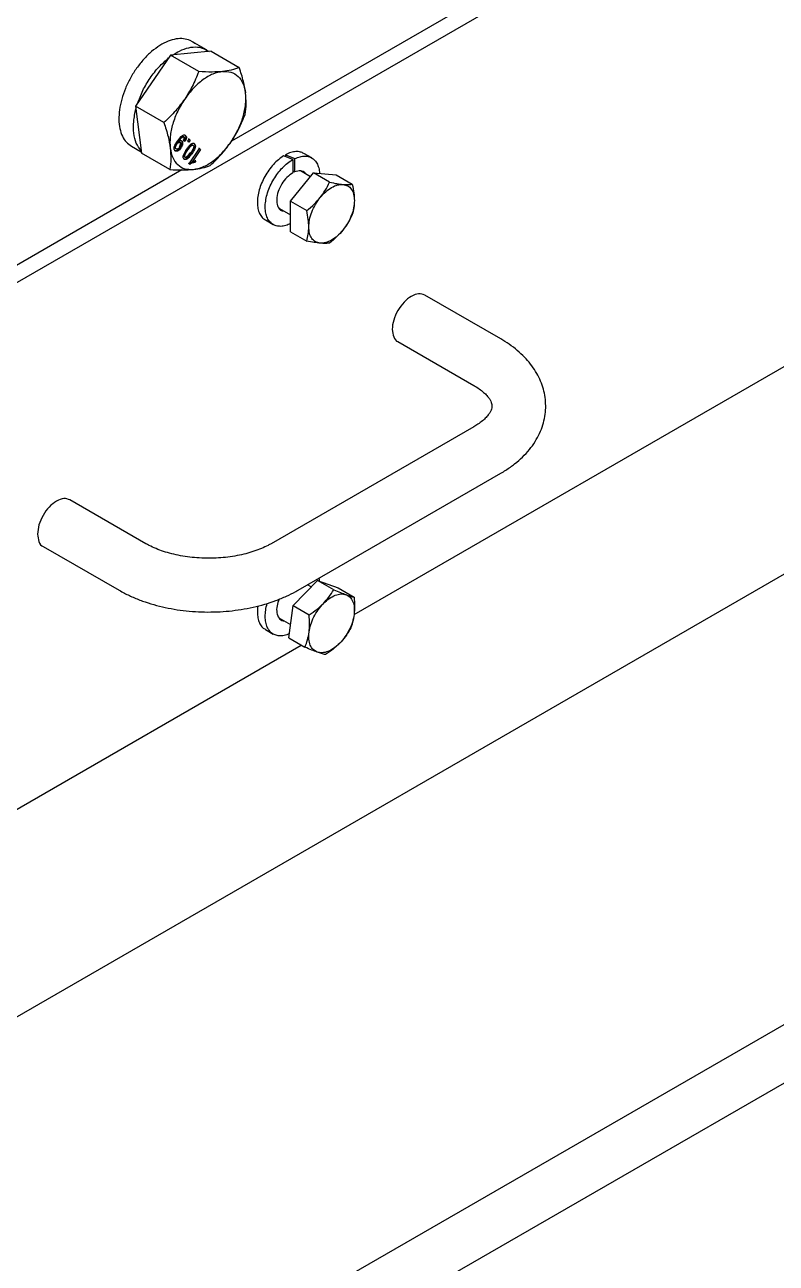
# Model space of a CAD drawing. Header units: millimetres. Extents: x 861 to 27901, y 673 to 17923.
# Drawn here: x 24199.5 to 24365.8, y 6412.9 to 6686.9 of the extents above; entities that cross this region are included whole.
import ezdxf

# ---------------------------------------------------------------- set-up
doc = ezdxf.new("R2010")
doc.units = ezdxf.units.MM
doc.header["$LTSCALE"] = 33.3

msp = doc.modelspace()

# ---------------------------------------------------------------- linework, layer by layer
at = {"color": 7, "linetype": 'Continuous', "lineweight": 25}
for p, q in [((24638.24, 6884.14), (24128.5, 6589.87)), ((24741.95, 6781.51), (24110.69, 6417.09)), ((24884.36, 6751.09), (24042.28, 6264.97)), ((24828.29, 6731.67), (24098.35, 6310.28)), ((24329.6, 6709.85), (24245.24, 6661.15)), ((24239.76, 6681.38), (24236.13, 6683.45)), ((24236.71, 6683.14), (24237.26, 6682.81)), ((24231.75, 6680.18), (24224.06, 6668.9)), ((24240.73, 6681.09), (24231.75, 6680.18)), ((24238.01, 6676.57), (24231.75, 6680.18)), ((24239.76, 6681.38), (24239.53, 6680.97)), ((24239.74, 6681.34), (24240.3, 6681.01)), ((24240.73, 6681.09), (24246.98, 6677.48)), ((24230.31, 6665.29), (24224.06, 6668.9)), ((24224.06, 6668.9), (24225.34, 6658.53)), ((24223.12, 6660.07), (24225.3, 6658.81)), ((24233.01, 6660.58), (24233.15, 6660.5)), ((24233.51, 6661.32), (24233.45, 6661.23)), ((24233.45, 6661.23), (24233.57, 6661.3)), ((24233.59, 6661.15), (24233.45, 6661.23)), ((24233.65, 6661.24), (24233.51, 6661.32)), ((24233.65, 6661.24), (24233.59, 6661.15)), ((24233.77, 6660.97), (24233.63, 6661.06)), ((24233.71, 6659.99), (24233.85, 6659.91)), ((24233.96, 6660.9), (24233.82, 6660.98)), ((24234.29, 6661.22), (24234.15, 6661.3)), ((24234.69, 6662.12), (24234.55, 6662.2)), ((24234.75, 6661.29), (24234.61, 6661.37)), ((24234.83, 6662.05), (24234.69, 6662.13)), ((24235, 6661.12), (24234.75, 6661.29)), ((24235, 6661.12), (24234.86, 6661.2)), ((24235.1, 6662.43), (24234.96, 6662.51)), ((24235.49, 6661.26), (24235.63, 6661.18)), ((24235.63, 6661.18), (24235.92, 6661.61)), ((24235.85, 6660.97), (24235.63, 6661.18)), ((24235.85, 6660.97), (24235.71, 6661.05)), ((24235.92, 6661.61), (24235.78, 6661.69)), ((24236.15, 6661.4), (24235.85, 6660.97)), ((24235.9, 6661.58), (24236.01, 6661.48)), ((24235.92, 6661.61), (24236.15, 6661.4)), ((24236.15, 6661.4), (24236.01, 6661.48)), ((24236.67, 6660.28), (24236.53, 6660.36)), ((24236.67, 6660.3), (24236.81, 6660.22)), ((24236.94, 6660.69), (24237.08, 6660.61)), ((24237.25, 6659.92), (24237.11, 6660.01)), ((24231.59, 6654.91), (24225.34, 6658.53)), ((24232.76, 6659.07), (24232.62, 6659.15)), ((24232.85, 6659.57), (24232.99, 6659.49)), ((24233.19, 6659.41), (24233.19, 6659.41)), ((24234.06, 6659.68), (24233.92, 6659.76)), ((24234.76, 6657.22), (24234.62, 6657.3)), ((24234.83, 6657.19), (24234.95, 6657.12)), ((24234.89, 6657.69), (24235.03, 6657.6)), ((24235.42, 6657.62), (24235.28, 6657.7)), ((24235.89, 6656.18), (24238.17, 6659.53)), ((24236.12, 6658.68), (24236.26, 6658.6)), ((24236.48, 6658.4), (24236.34, 6658.48)), ((24238.4, 6659.32), (24236.62, 6656.71)), ((24238.17, 6659.53), (24238.03, 6659.61)), ((24238.15, 6659.5), (24238.26, 6659.4)), ((24238.17, 6659.53), (24238.4, 6659.32)), ((24238.4, 6659.32), (24238.26, 6659.4)), ((24258.83, 6657.11), (24256.79, 6657.93)), ((24257.24, 6658.19), (24257.24, 6657.75)), ((24257.24, 6658.19), (24259.28, 6657.34)), ((24259.28, 6654.4), (24259.28, 6657.34)), ((24263, 6657.48), (24261.26, 6658.48)), ((24234.29, 6654.83), (24141.52, 6601.28)), ((24235.89, 6656.18), (24235.75, 6656.26)), ((24236.04, 6656.05), (24235.89, 6656.18)), ((24236.62, 6656.71), (24236.48, 6656.79)), ((24236.62, 6656.71), (24237.36, 6656.83)), ((24237.14, 6656.8), (24236.95, 6656.52)), ((24237.09, 6656.44), (24236.95, 6656.52)), ((24237.36, 6656.83), (24237.09, 6656.44)), ((24237.36, 6656.83), (24237.22, 6656.91)), ((24258.82, 6654.59), (24259.28, 6654.4)), ((24258.83, 6657.11), (24258.83, 6654.19)), ((24262.71, 6653.31), (24260.49, 6654.59)), ((24258.34, 6647.88), (24263.39, 6654.15)), ((24266.95, 6652.1), (24263.39, 6654.15)), ((24263.39, 6654.15), (24268.43, 6653.7)), ((24268.43, 6653.7), (24271.99, 6651.65)), ((24255.88, 6646.27), (24258.34, 6644.85)), ((24258.34, 6647.88), (24261.9, 6645.82)), ((24258.34, 6641.15), (24258.34, 6647.88)), ((24252.75, 6643.74), (24254.49, 6642.74)), ((24258.34, 6641.15), (24261.9, 6639.09)), ((24304.83, 6617.41), (24288.01, 6627.12)), ((24272.38, 6556.4), (24384.04, 6620.86)), ((24282.06, 6616.82), (24298.88, 6607.11)), ((24298.88, 6598), (24254.03, 6572.1)), ((24259.98, 6561.8), (24304.83, 6587.7)), ((24226.34, 6572.1), (24209.52, 6581.81)), ((24203.58, 6571.51), (24220.39, 6561.8)), ((24258.87, 6558.43), (24264.31, 6563.97)), ((24262.92, 6562.55), (24262.1, 6563.03)), ((24267.87, 6561.91), (24264.31, 6563.97)), ((24264.31, 6563.97), (24268.83, 6562.33)), ((24268.83, 6562.33), (24272.39, 6560.27)), ((24257.94, 6551.25), (24258.87, 6558.43)), ((24258.87, 6558.43), (24262.43, 6556.37)), ((24252.75, 6553.1), (24254.49, 6552.1)), ((24255.74, 6555.71), (24258.32, 6554.22)), ((24257.94, 6551.25), (24261.51, 6549.19)), ((24149.04, 6485.2), (24260.7, 6549.66))]:
    msp.add_line(p, q, dxfattribs=at)
for points, knots in [([(24236.13, 6683.45), (24235.66, 6683.62), (24234.7, 6683.95), (24233.02, 6683.87), (24231.24, 6683.37), (24229.4, 6682.41), (24227.57, 6681.06), (24225.83, 6679.36), (24224.24, 6677.37), (24222.86, 6675.17), (24221.74, 6672.83), (24220.92, 6670.45), (24220.43, 6668.12), (24220.29, 6665.92), (24220.51, 6663.93), (24221.08, 6662.24), (24221.94, 6660.9), (24222.74, 6660.35), (24223.13, 6660.08)], [0, 0, 0, 0, 0.062742, 0.125483, 0.188225, 0.250967, 0.313709, 0.37645, 0.439192, 0.501934, 0.564676, 0.627417, 0.690159, 0.752901, 0.815642, 0.878384, 0.941126, 1, 1, 1, 1]), ([(24238.01, 6676.57), (24237.56, 6675.46), (24236.72, 6673.36), (24235.49, 6671.41), (24234.91, 6670.5)], [0, 0, 0, 0, 0.532771, 1, 1, 1, 1]), ([(24243.25, 6676.59), (24242.5, 6676.54), (24240.91, 6676.43), (24239.02, 6676.52), (24238.01, 6676.57)], [0, 0, 0, 0, 0.467229, 1, 1, 1, 1]), ([(24246.98, 6677.48), (24246.42, 6677.27), (24245.37, 6676.88), (24243.92, 6676.68), (24243.25, 6676.59)], [0, 0, 0, 0, 0.532771, 1, 1, 1, 1]), ([(24248.38, 6671.86), (24248.24, 6672.7), (24247.95, 6674.5), (24247.32, 6676.44), (24246.98, 6677.48)], [0, 0, 0, 0, 0.467229, 1, 1, 1, 1]), ([(24248.27, 6667.1), (24248.38, 6667.88), (24248.59, 6669.34), (24248.44, 6671.06), (24248.38, 6671.86)], [0, 0, 0, 0, 0.532771, 1, 1, 1, 1]), ([(24234.91, 6670.5), (24234.27, 6669.62), (24232.89, 6667.75), (24231.21, 6666.15), (24230.31, 6665.29)], [0, 0, 0, 0, 0.467229, 1, 1, 1, 1]), ([(24245.17, 6661.03), (24245.75, 6661.94), (24246.98, 6663.89), (24247.82, 6665.99), (24248.27, 6667.1)], [0, 0, 0, 0, 0.467229, 1, 1, 1, 1]), ([(24230.31, 6665.29), (24230.65, 6664.25), (24231.28, 6662.31), (24231.57, 6660.51), (24231.7, 6659.67)], [0, 0, 0, 0, 0.532771, 1, 1, 1, 1]), ([(24232.76, 6659.07), (24232.72, 6659.12), (24232.63, 6659.22), (24232.57, 6659.46), (24232.57, 6659.74), (24232.66, 6660.14), (24232.9, 6660.66), (24233.15, 6661.03), (24233.27, 6661.22)], [0, 0, 0, 0, 0.1250636, 0.2500896, 0.37511, 0.5001694, 0.749441, 1, 1, 1, 1]), ([(24232.85, 6659.57), (24232.81, 6659.62), (24232.75, 6659.7), (24232.73, 6659.87), (24232.75, 6660.01), (24232.78, 6660.16), (24232.86, 6660.35), (24232.95, 6660.49), (24233.01, 6660.58)], [0, 0, 0, 0, 0.249017, 0.371845, 0.499365, 0.623226, 0.749892, 1, 1, 1, 1]), ([(24232.99, 6659.49), (24232.95, 6659.54), (24232.89, 6659.62), (24232.87, 6659.79), (24232.89, 6659.93), (24232.93, 6660.07), (24233, 6660.27), (24233.09, 6660.41), (24233.15, 6660.5)], [0, 0, 0, 0, 0.2490169, 0.3721384, 0.4993655, 0.6235619, 0.7498927, 1, 1, 1, 1]), ([(24233.01, 6660.58), (24233.07, 6660.67), (24233.17, 6660.8), (24233.32, 6660.93), (24233.44, 6661.01), (24233.55, 6661.05), (24233.69, 6661.06), (24233.77, 6661.01), (24233.82, 6660.98)], [0, 0, 0, 0, 0.249977, 0.377915, 0.500342, 0.627106, 0.750811, 1, 1, 1, 1]), ([(24233.15, 6660.5), (24233.21, 6660.59), (24233.31, 6660.72), (24233.46, 6660.85), (24233.58, 6660.93), (24233.69, 6660.97), (24233.83, 6660.98), (24233.91, 6660.93), (24233.96, 6660.9)], [0, 0, 0, 0, 0.249976, 0.378222, 0.500342, 0.627452, 0.750811, 1, 1, 1, 1]), ([(24233.27, 6661.22), (24233.41, 6661.41), (24233.69, 6661.81), (24234.1, 6662.25), (24234.44, 6662.48), (24234.7, 6662.57), (24234.93, 6662.56), (24235.05, 6662.47), (24235.1, 6662.43)], [0, 0, 0, 0, 0.250485, 0.500119, 0.627899, 0.750092, 0.874994, 1, 1, 1, 1]), ([(24234.69, 6662.13), (24234.65, 6662.16), (24234.58, 6662.21), (24234.43, 6662.21), (24234.26, 6662.15), (24233.93, 6661.87), (24233.7, 6661.56), (24233.51, 6661.32)], [0, 0, 0, 0, 0.125207, 0.25031, 0.375339, 0.50062, 1, 1, 1, 1]), ([(24233.59, 6661.15), (24233.66, 6661.19), (24233.79, 6661.28), (24233.98, 6661.32), (24234.16, 6661.31), (24234.25, 6661.25), (24234.29, 6661.22)], [0, 0, 0, 0, 0.248943, 0.49945, 0.750285, 1, 1, 1, 1]), ([(24234.83, 6662.05), (24234.79, 6662.08), (24234.72, 6662.13), (24234.57, 6662.13), (24234.4, 6662.06), (24234.07, 6661.79), (24233.84, 6661.48), (24233.65, 6661.24)], [0, 0, 0, 0, 0.125207, 0.25031, 0.375339, 0.50062, 1, 1, 1, 1]), ([(24233.82, 6660.98), (24233.86, 6660.93), (24233.93, 6660.85), (24233.95, 6660.7), (24233.95, 6660.56), (24233.92, 6660.42), (24233.85, 6660.22), (24233.77, 6660.08), (24233.71, 6659.99)], [0, 0, 0, 0, 0.24952, 0.373528, 0.499888, 0.62379, 0.750316, 1, 1, 1, 1]), ([(24233.96, 6660.9), (24234, 6660.85), (24234.07, 6660.77), (24234.09, 6660.62), (24234.09, 6660.48), (24234.06, 6660.34), (24233.99, 6660.14), (24233.91, 6660), (24233.85, 6659.91)], [0, 0, 0, 0, 0.249521, 0.373851, 0.499889, 0.624096, 0.750315, 1, 1, 1, 1]), ([(24234.15, 6661.3), (24234.17, 6661.28), (24234.2, 6661.25), (24234.26, 6661.16), (24234.31, 6661.03), (24234.32, 6660.84), (24234.3, 6660.63), (24234.25, 6660.41), (24234.14, 6660.11), (24234.01, 6659.9), (24233.92, 6659.76)], [0, 0, 0, 0, 0.062611, 0.125226, 0.250194, 0.373586, 0.500286, 0.62458, 0.750412, 1, 1, 1, 1]), ([(24234.29, 6661.22), (24234.33, 6661.18), (24234.39, 6661.11), (24234.45, 6660.95), (24234.46, 6660.76), (24234.44, 6660.55), (24234.39, 6660.33), (24234.28, 6660.03), (24234.15, 6659.82), (24234.06, 6659.68)], [0, 0, 0, 0, 0.125074, 0.250064, 0.373261, 0.500199, 0.624296, 0.750369, 1, 1, 1, 1]), ([(24234.61, 6661.37), (24234.65, 6661.45), (24234.73, 6661.59), (24234.78, 6661.79), (24234.79, 6661.92), (24234.77, 6662.04), (24234.72, 6662.1), (24234.69, 6662.13)], [0, 0, 0, 0, 0.277074, 0.499914, 0.624834, 0.750381, 1, 1, 1, 1]), ([(24234.75, 6661.29), (24234.79, 6661.37), (24234.87, 6661.51), (24234.92, 6661.7), (24234.93, 6661.84), (24234.91, 6661.93), (24234.88, 6662), (24234.85, 6662.04), (24234.83, 6662.05)], [0, 0, 0, 0, 0.276477, 0.499318, 0.623718, 0.749496, 0.874756, 1, 1, 1, 1]), ([(24234.96, 6662.51), (24235.02, 6662.44), (24235.1, 6662.35), (24235.15, 6662.14), (24235.15, 6661.91), (24235.07, 6661.58), (24234.93, 6661.33), (24234.86, 6661.2)], [0, 0, 0, 0, 0.249859, 0.375956, 0.500482, 0.749847, 1, 1, 1, 1]), ([(24235.1, 6662.43), (24235.16, 6662.36), (24235.24, 6662.26), (24235.29, 6662.06), (24235.29, 6661.83), (24235.21, 6661.5), (24235.07, 6661.25), (24235, 6661.12)], [0, 0, 0, 0, 0.249859, 0.375718, 0.500481, 0.749846, 1, 1, 1, 1]), ([(24235.36, 6659.44), (24235.49, 6659.62), (24235.75, 6660), (24236.13, 6660.41), (24236.45, 6660.65), (24236.7, 6660.75), (24236.92, 6660.73), (24237.02, 6660.65), (24237.08, 6660.61)], [0, 0, 0, 0, 0.250476, 0.500347, 0.625768, 0.750176, 0.87497, 1, 1, 1, 1]), ([(24235.44, 6659.31), (24235.63, 6659.58), (24235.87, 6659.92), (24236.2, 6660.25), (24236.38, 6660.34), (24236.55, 6660.38), (24236.63, 6660.33), (24236.67, 6660.3)], [0, 0, 0, 0, 0.50041, 0.625613, 0.75058, 0.875344, 1, 1, 1, 1]), ([(24235.58, 6659.23), (24235.77, 6659.5), (24236.01, 6659.84), (24236.34, 6660.16), (24236.52, 6660.26), (24236.69, 6660.3), (24236.77, 6660.25), (24236.81, 6660.22)], [0, 0, 0, 0, 0.50041, 0.625613, 0.75058, 0.875344, 1, 1, 1, 1]), ([(24236.81, 6660.22), (24236.84, 6660.18), (24236.91, 6660.1), (24236.91, 6659.9), (24236.87, 6659.68), (24236.67, 6659.22), (24236.44, 6658.88), (24236.26, 6658.6)], [0, 0, 0, 0, 0.124696, 0.249462, 0.374432, 0.499637, 1, 1, 1, 1]), ([(24237.11, 6660.01), (24237.07, 6659.87), (24237, 6659.61), (24236.74, 6659.08), (24236.5, 6658.72), (24236.34, 6658.48)], [0, 0, 0, 0, 0.249754, 0.499871, 1, 1, 1, 1]), ([(24236.94, 6660.69), (24237, 6660.61), (24237.1, 6660.49), (24237.13, 6660.23), (24237.12, 6660.08), (24237.11, 6660.01)], [0, 0, 0, 0, 0.499036, 0.74951, 1, 1, 1, 1]), ([(24237.08, 6660.61), (24237.14, 6660.53), (24237.24, 6660.41), (24237.27, 6660.18), (24237.27, 6660.04), (24237.25, 6659.96), (24237.25, 6659.92)], [0, 0, 0, 0, 0.4987953, 0.7491483, 0.8745764, 1, 1, 1, 1]), ([(24240.57, 6655.82), (24241.47, 6656.68), (24243.15, 6658.29), (24244.53, 6660.16), (24245.17, 6661.03)], [0, 0, 0, 0, 0.532771, 1, 1, 1, 1]), ([(24231.7, 6659.67), (24231.77, 6658.87), (24231.92, 6657.15), (24231.71, 6655.69), (24231.59, 6654.91)], [0, 0, 0, 0, 0.467229, 1, 1, 1, 1]), ([(24234.06, 6659.68), (24233.96, 6659.54), (24233.8, 6659.34), (24233.56, 6659.13), (24233.38, 6659.02), (24233.2, 6658.96), (24232.97, 6658.93), (24232.85, 6659.01), (24232.76, 6659.07)], [0, 0, 0, 0, 0.249869, 0.376454, 0.500348, 0.627239, 0.750824, 1, 1, 1, 1]), ([(24233.92, 6659.76), (24233.82, 6659.63), (24233.66, 6659.42), (24233.42, 6659.22), (24233.24, 6659.1), (24233.06, 6659.03), (24232.95, 6659.03), (24232.89, 6659.03)], [0, 0, 0, 0, 0.3327927, 0.5016541, 0.6663981, 0.8356942, 1, 1, 1, 1]), ([(24233.85, 6659.91), (24233.78, 6659.82), (24233.65, 6659.64), (24233.44, 6659.49), (24233.28, 6659.42), (24233.13, 6659.4), (24233.05, 6659.45), (24232.99, 6659.49)], [0, 0, 0, 0, 0.2502504, 0.4998418, 0.6295763, 0.7506654, 1, 1, 1, 1]), ([(24234.76, 6657.22), (24234.72, 6657.27), (24234.63, 6657.38), (24234.57, 6657.62), (24234.59, 6657.92), (24234.79, 6658.55), (24235.11, 6659.04), (24235.36, 6659.44)], [0, 0, 0, 0, 0.125373, 0.250644, 0.375698, 0.501113, 1, 1, 1, 1]), ([(24236.48, 6658.4), (24236.35, 6658.21), (24236.09, 6657.84), (24235.71, 6657.42), (24235.38, 6657.18), (24235.14, 6657.09), (24234.93, 6657.1), (24234.82, 6657.18), (24234.76, 6657.22)], [0, 0, 0, 0, 0.250482, 0.500346, 0.631705, 0.750221, 0.874987, 1, 1, 1, 1]), ([(24234.89, 6657.69), (24234.86, 6657.72), (24234.8, 6657.8), (24234.79, 6658.01), (24234.83, 6658.23), (24235.02, 6658.69), (24235.26, 6659.03), (24235.44, 6659.31)], [0, 0, 0, 0, 0.124745, 0.249484, 0.374471, 0.499648, 1, 1, 1, 1]), ([(24236.34, 6658.48), (24236.21, 6658.29), (24235.95, 6657.92), (24235.57, 6657.5), (24235.24, 6657.26), (24235.01, 6657.17), (24234.89, 6657.19), (24234.83, 6657.2)], [0, 0, 0, 0, 0.293294, 0.585865, 0.739865, 0.87845, 1, 1, 1, 1]), ([(24234.99, 6657.63), (24234.98, 6657.63), (24234.96, 6657.64), (24234.93, 6657.66), (24234.9, 6657.68), (24234.89, 6657.69)], [0, 0, 0, 0, 0.170351, 0.585162, 1, 1, 1, 1]), ([(24235.03, 6657.6), (24235, 6657.64), (24234.94, 6657.72), (24234.93, 6657.93), (24234.97, 6658.15), (24235.16, 6658.61), (24235.4, 6658.95), (24235.58, 6659.23)], [0, 0, 0, 0, 0.124745, 0.249484, 0.374471, 0.499648, 1, 1, 1, 1]), ([(24235.42, 6657.62), (24235.38, 6657.6), (24235.31, 6657.56), (24235.2, 6657.54), (24235.1, 6657.55), (24235.05, 6657.59), (24235.03, 6657.6)], [0, 0, 0, 0, 0.250158, 0.500156, 0.750032, 1, 1, 1, 1]), ([(24236.12, 6658.68), (24235.99, 6658.5), (24235.8, 6658.23), (24235.51, 6657.89), (24235.36, 6657.76), (24235.28, 6657.7)], [0, 0, 0, 0, 0.5003723, 0.7505151, 1, 1, 1, 1]), ([(24236.26, 6658.6), (24236.13, 6658.42), (24235.94, 6658.15), (24235.65, 6657.81), (24235.5, 6657.68), (24235.42, 6657.62)], [0, 0, 0, 0, 0.500372, 0.750515, 1, 1, 1, 1]), ([(24237.25, 6659.92), (24237.21, 6659.79), (24237.14, 6659.53), (24236.88, 6659), (24236.64, 6658.64), (24236.48, 6658.4)], [0, 0, 0, 0, 0.249754, 0.499871, 1, 1, 1, 1]), ([(24256.79, 6657.93), (24256.4, 6657.67), (24255.63, 6657.13), (24254.52, 6656.04), (24253.5, 6654.79), (24252.61, 6653.39), (24251.89, 6651.9), (24251.36, 6650.39), (24251.04, 6648.9), (24250.95, 6647.49), (24251.08, 6646.22), (24251.44, 6645.14), (24251.99, 6644.28), (24252.5, 6643.92), (24252.75, 6643.74)], [0, 0, 0, 0, 0.0836149, 0.1672298, 0.2508448, 0.3344597, 0.4180746, 0.5016895, 0.5853044, 0.6689193, 0.7525343, 0.8361492, 0.9197641, 1, 1, 1, 1]), ([(24261.25, 6658.46), (24261.01, 6658.59), (24260.49, 6658.85), (24259.51, 6658.92), (24258.4, 6658.73), (24257.62, 6658.37), (24257.24, 6658.19)], [0, 0, 0, 0, 0.220764, 0.48051, 0.740255, 1, 1, 1, 1]), ([(24259.28, 6657.34), (24259.67, 6657.5), (24260.44, 6657.81), (24261.53, 6657.92), (24262.51, 6657.76), (24263.35, 6657.3), (24264.03, 6656.58), (24264.49, 6655.6), (24264.72, 6654.73), (24264.72, 6654.16), (24264.72, 6654.03)], [0, 0, 0, 0, 0.137338, 0.274676, 0.412014, 0.549352, 0.68669, 0.824029, 0.961367, 1, 1, 1, 1]), ([(24231.59, 6654.91), (24232.6, 6654.86), (24234.5, 6654.77), (24236.09, 6654.88), (24236.83, 6654.93)], [0, 0, 0, 0, 0.532771, 1, 1, 1, 1]), ([(24236.95, 6656.52), (24236.78, 6656.5), (24236.45, 6656.48), (24236.08, 6656.24), (24235.9, 6656.13)], [0, 0, 0, 0, 0.500866, 1, 1, 1, 1]), ([(24237.09, 6656.44), (24236.92, 6656.42), (24236.59, 6656.4), (24236.22, 6656.16), (24236.04, 6656.05)], [0, 0, 0, 0, 0.500866, 1, 1, 1, 1]), ([(24236.83, 6654.93), (24237.51, 6655.03), (24238.96, 6655.22), (24240.01, 6655.61), (24240.57, 6655.82)], [0, 0, 0, 0, 0.467229, 1, 1, 1, 1]), ([(24258.34, 6642.95), (24257.98, 6642.79), (24257.24, 6642.45), (24256.16, 6642.29), (24255.15, 6642.4), (24254.28, 6642.8), (24253.58, 6643.48), (24253.06, 6644.4), (24252.76, 6645.54), (24252.69, 6646.85), (24252.84, 6648.28), (24253.22, 6649.78), (24253.8, 6651.29), (24254.57, 6652.76), (24255.49, 6654.13), (24256.54, 6655.34), (24257.67, 6656.38), (24258.45, 6656.87), (24258.83, 6657.11)], [0, 0, 0, 0, 0.057954, 0.120757, 0.18356, 0.246363, 0.309166, 0.371969, 0.434772, 0.497575, 0.560378, 0.623182, 0.685985, 0.748788, 0.811591, 0.874394, 0.937197, 1, 1, 1, 1]), ([(24261.65, 6653.92), (24261.61, 6654), (24261.39, 6654.44), (24260.56, 6654.71), (24259.71, 6654.5), (24259.28, 6654.4)], [0, 0, 0, 0, 0.096571, 0.548286, 1, 1, 1, 1]), ([(24258.83, 6654.19), (24258.39, 6653.88), (24257.49, 6653.28), (24256.32, 6651.74), (24255.51, 6650.01), (24255.17, 6648.28), (24255.36, 6646.84), (24255.95, 6645.88), (24256.6, 6645.75), (24256.88, 6645.69)], [0, 0, 0, 0, 0.148322, 0.296644, 0.444965, 0.593287, 0.741609, 0.889931, 1, 1, 1, 1]), ([(24264.88, 6648.7), (24265.26, 6649.22), (24266.07, 6650.31), (24266.65, 6651.48), (24266.95, 6652.1)], [0, 0, 0, 0, 0.476313, 1, 1, 1, 1]), ([(24266.95, 6652.1), (24267.51, 6651.98), (24268.6, 6651.76), (24269.49, 6651.66), (24269.92, 6651.61)], [0, 0, 0, 0, 0.5236871, 1, 1, 1, 1]), ([(24269.92, 6651.61), (24270.31, 6651.59), (24271.12, 6651.54), (24271.69, 6651.61), (24271.99, 6651.65)], [0, 0, 0, 0, 0.476313, 1, 1, 1, 1]), ([(24271.99, 6651.65), (24272.13, 6650.99), (24272.38, 6649.74), (24272.42, 6648.58), (24272.45, 6648.02)], [0, 0, 0, 0, 0.523687, 1, 1, 1, 1]), ([(24261.9, 6645.82), (24262.47, 6646.28), (24263.55, 6647.17), (24264.45, 6648.2), (24264.88, 6648.7)], [0, 0, 0, 0, 0.523687, 1, 1, 1, 1]), ([(24272.45, 6648.02), (24272.42, 6647.49), (24272.38, 6646.38), (24272.13, 6645.42), (24271.99, 6644.92)], [0, 0, 0, 0, 0.4763129, 1, 1, 1, 1]), ([(24262.35, 6642.2), (24262.33, 6642.75), (24262.29, 6643.92), (24262.04, 6645.17), (24261.9, 6645.82)], [0, 0, 0, 0, 0.476313, 1, 1, 1, 1]), ([(24271.99, 6644.92), (24271.69, 6644.3), (24271.12, 6643.13), (24270.31, 6642.04), (24269.92, 6641.52)], [0, 0, 0, 0, 0.523687, 1, 1, 1, 1]), ([(24261.9, 6639.09), (24262.04, 6639.59), (24262.29, 6640.55), (24262.33, 6641.67), (24262.35, 6642.2)], [0, 0, 0, 0, 0.523687, 1, 1, 1, 1]), ([(24269.92, 6641.52), (24269.49, 6641.03), (24268.6, 6639.99), (24267.51, 6639.1), (24266.95, 6638.64)], [0, 0, 0, 0, 0.476313, 1, 1, 1, 1]), ([(24264.88, 6638.61), (24264.45, 6638.66), (24263.55, 6638.76), (24262.47, 6638.98), (24261.9, 6639.09)], [0, 0, 0, 0, 0.476313, 1, 1, 1, 1]), ([(24266.95, 6638.64), (24266.65, 6638.6), (24266.07, 6638.53), (24265.26, 6638.58), (24264.88, 6638.61)], [0, 0, 0, 0, 0.523687, 1, 1, 1, 1]), ([(24288.01, 6627.12), (24287.58, 6627.27), (24286.71, 6627.57), (24285.03, 6626.95), (24283.39, 6625.63), (24281.99, 6623.73), (24281.05, 6621.58), (24280.71, 6619.47), (24281.08, 6617.83), (24281.61, 6616.91), (24282.06, 6616.82), (24282.06, 6616.82)], [0, 0, 0, 0, 0.124974, 0.249974, 0.374974, 0.499974, 0.624974, 0.749974, 0.874974, 0.999974, 1, 1, 1, 1]), ([(24304.83, 6587.7), (24305.21, 6587.92), (24306.28, 6588.56), (24307.92, 6589.74), (24309.67, 6591.26), (24311.18, 6592.9), (24312.45, 6594.65), (24313.45, 6596.48), (24314.17, 6598.36), (24314.62, 6600.25), (24314.81, 6602.15), (24314.73, 6604.03), (24314.41, 6605.87), (24313.85, 6607.66), (24313.06, 6609.4), (24312.04, 6611.07), (24310.79, 6612.66), (24309.32, 6614.18), (24307.63, 6615.6), (24306.1, 6616.66), (24305.13, 6617.24), (24304.83, 6617.41)], [0, 0, 0, 0, 0.0327206, 0.0930315, 0.1532866, 0.2128515, 0.2712195, 0.3280178, 0.3831334, 0.4367206, 0.4891242, 0.5407914, 0.5921649, 0.6436317, 0.6956721, 0.7487053, 0.8030416, 0.858824, 0.9159844, 0.9742554, 1, 1, 1, 1]), ([(24298.88, 6607.11), (24299.1, 6606.99), (24299.73, 6606.61), (24300.61, 6605.97), (24301.45, 6605.23), (24302.08, 6604.52), (24302.5, 6603.88), (24302.75, 6603.32), (24302.87, 6602.9), (24302.86, 6602.66), (24302.86, 6602.56)], [0, 0, 0, 0, 0.069282, 0.200597, 0.331278, 0.462195, 0.594968, 0.732966, 0.882749, 1, 1, 1, 1]), ([(24302.86, 6602.56), (24302.87, 6602.51), (24302.88, 6602.3), (24302.8, 6601.95), (24302.59, 6601.4), (24302.21, 6600.77), (24301.63, 6600.06), (24300.8, 6599.29), (24299.88, 6598.6), (24299.18, 6598.17), (24298.88, 6598)], [0, 0, 0, 0, 0.059236, 0.225664, 0.367963, 0.499622, 0.639399, 0.773259, 0.905222, 1, 1, 1, 1]), ([(24209.52, 6581.81), (24209.09, 6581.96), (24208.22, 6582.26), (24206.54, 6581.64), (24204.9, 6580.31), (24203.51, 6578.43), (24202.53, 6576.25), (24202.41, 6574.91), (24202.34, 6574.24)], [0, 0, 0, 0, 0.166638, 0.333311, 0.499983, 0.666655, 0.833328, 1, 1, 1, 1]), ([(24202.34, 6574.24), (24202.42, 6573.66), (24202.56, 6572.5), (24203.12, 6571.6), (24203.58, 6571.51), (24203.58, 6571.51)], [0, 0, 0, 0, 0.499949, 0.999898, 1, 1, 1, 1]), ([(24254.03, 6572.1), (24253.8, 6571.98), (24253.14, 6571.61), (24251.89, 6571.03), (24250.25, 6570.41), (24248.45, 6569.87), (24246.52, 6569.44), (24244.49, 6569.12), (24242.4, 6568.93), (24240.26, 6568.86), (24238.13, 6568.92), (24236.02, 6569.11), (24233.98, 6569.42), (24232.03, 6569.85), (24230.21, 6570.38), (24228.54, 6571), (24227.27, 6571.59), (24226.58, 6571.97), (24226.34, 6572.1)], [0, 0, 0, 0, 0.03379, 0.098509, 0.16376, 0.229619, 0.29603, 0.362897, 0.430102, 0.497521, 0.565025, 0.632466, 0.699691, 0.766574, 0.832994, 0.89884, 0.964033, 1, 1, 1, 1]), ([(24264.57, 6564.45), (24264.62, 6564.31), (24264.69, 6564.12), (24264.69, 6563.88), (24264.7, 6563.83)], [0, 0, 0, 0, 0.758087, 1, 1, 1, 1]), ([(24220.39, 6561.8), (24220.78, 6561.59), (24221.87, 6560.98), (24223.79, 6560.09), (24226.17, 6559.18), (24228.67, 6558.43), (24231.25, 6557.83), (24233.9, 6557.38), (24236.6, 6557.1), (24239.32, 6556.97), (24242.05, 6557), (24244.76, 6557.18), (24247.45, 6557.53), (24250.07, 6558.03), (24252.63, 6558.68), (24255.09, 6559.5), (24257.4, 6560.45), (24259, 6561.25), (24259.82, 6561.72), (24259.98, 6561.8)], [0, 0, 0, 0, 0.035047, 0.099083, 0.162991, 0.226749, 0.290303, 0.353661, 0.416865, 0.479976, 0.543061, 0.606191, 0.669421, 0.732828, 0.796487, 0.860466, 0.924812, 0.985803, 1, 1, 1, 1]), ([(24265.6, 6558.88), (24266.02, 6559.34), (24266.9, 6560.3), (24267.54, 6561.36), (24267.87, 6561.91)], [0, 0, 0, 0, 0.476313, 1, 1, 1, 1]), ([(24267.87, 6561.91), (24268.39, 6561.69), (24269.39, 6561.28), (24270.2, 6560.98), (24270.58, 6560.83)], [0, 0, 0, 0, 0.523687, 1, 1, 1, 1]), ([(24258.06, 6552.21), (24257.87, 6552.11), (24257.29, 6551.83), (24256.35, 6551.67), (24255.33, 6551.72), (24254.43, 6552.07), (24253.69, 6552.7), (24253.14, 6553.58), (24252.8, 6554.68), (24252.68, 6555.97), (24252.81, 6557.38), (24252.99, 6558.38), (24253.17, 6558.89), (24253.18, 6558.9)], [0, 0, 0, 0, 0.053052, 0.158114, 0.263177, 0.368239, 0.473301, 0.578364, 0.683426, 0.788489, 0.893551, 0.998613, 1, 1, 1, 1]), ([(24255.78, 6559.81), (24255.61, 6559.33), (24255.22, 6558.26), (24255.22, 6556.74), (24255.71, 6555.58), (24256.34, 6555), (24256.83, 6555.03), (24256.91, 6555.04)], [0, 0, 0, 0, 0.207804, 0.455956, 0.704108, 0.95226, 1, 1, 1, 1]), ([(24262.43, 6556.37), (24263.03, 6556.77), (24264.17, 6557.53), (24265.14, 6558.44), (24265.6, 6558.88)], [0, 0, 0, 0, 0.523687, 1, 1, 1, 1]), ([(24270.58, 6560.83), (24270.93, 6560.71), (24271.65, 6560.46), (24272.14, 6560.34), (24272.39, 6560.27)], [0, 0, 0, 0, 0.476313, 1, 1, 1, 1]), ([(24272.39, 6560.27), (24272.45, 6559.58), (24272.55, 6558.26), (24272.44, 6557.02), (24272.38, 6556.43)], [0, 0, 0, 0, 0.523687, 1, 1, 1, 1]), ([(24251.1, 6558.32), (24251.08, 6558.22), (24250.97, 6557.63), (24250.97, 6556.62), (24251.13, 6555.38), (24251.53, 6554.34), (24252.07, 6553.56), (24252.55, 6553.26), (24252.76, 6553.13)], [0, 0, 0, 0, 0.041455, 0.241971, 0.442488, 0.643005, 0.843521, 1, 1, 1, 1]), ([(24262.42, 6552.52), (24262.47, 6553.11), (24262.58, 6554.35), (24262.48, 6555.68), (24262.43, 6556.37)], [0, 0, 0, 0, 0.4763129, 1, 1, 1, 1]), ([(24272.38, 6556.43), (24272.29, 6555.86), (24272.09, 6554.67), (24271.68, 6553.64), (24271.47, 6553.1)], [0, 0, 0, 0, 0.4763129, 1, 1, 1, 1]), ([(24271.47, 6553.1), (24271.13, 6552.55), (24270.49, 6551.49), (24269.62, 6550.53), (24269.2, 6550.07)], [0, 0, 0, 0, 0.523687, 1, 1, 1, 1]), ([(24261.51, 6549.19), (24261.72, 6549.73), (24262.12, 6550.76), (24262.32, 6551.95), (24262.42, 6552.52)], [0, 0, 0, 0, 0.523687, 1, 1, 1, 1]), ([(24264.22, 6548.12), (24263.83, 6548.26), (24263.02, 6548.56), (24262.03, 6548.98), (24261.51, 6549.19)], [0, 0, 0, 0, 0.476313, 1, 1, 1, 1]), ([(24266.03, 6547.56), (24265.77, 6547.62), (24265.28, 6547.74), (24264.56, 6548), (24264.22, 6548.12)], [0, 0, 0, 0, 0.523687, 1, 1, 1, 1]), ([(24269.2, 6550.07), (24268.74, 6549.63), (24267.77, 6548.72), (24266.63, 6547.96), (24266.03, 6547.56)], [0, 0, 0, 0, 0.476313, 1, 1, 1, 1])]:
    msp.add_open_spline(points, degree=3, knots=knots, dxfattribs=at)
for points in [[(24232.22, 6680.23), (24232.91, 6680.65), (24234.3, 6681.49), (24236.32, 6682.04), (24238.21, 6682.08), (24239.24, 6681.62), (24239.76, 6681.38)], [(24224.46, 6669.49), (24224.83, 6670.47), (24225.56, 6672.41), (24227.21, 6675.18), (24229.15, 6677.68), (24230.62, 6678.96), (24231.35, 6679.59)], [(24243.25, 6676.59), (24242.55, 6676.45), (24241.15, 6676.17), (24238.92, 6674.84), (24236.76, 6672.96), (24235.53, 6671.32), (24234.91, 6670.5)], [(24243.25, 6676.59), (24243.9, 6676.59), (24245.22, 6676.58), (24246.77, 6675.63), (24247.92, 6674.09), (24248.22, 6672.6), (24248.38, 6671.86)], [(24245.17, 6661.03), (24245.72, 6661.91), (24246.81, 6663.68), (24247.89, 6666.56), (24248.5, 6669.38), (24248.42, 6671.03), (24248.38, 6671.86)], [(24225.27, 6659.07), (24224.88, 6659.59), (24224.1, 6660.64), (24223.57, 6662.89), (24223.51, 6665.49), (24223.92, 6667.4), (24224.12, 6668.36)], [(24234.91, 6670.5), (24234.36, 6669.61), (24233.27, 6667.84), (24232.19, 6664.97), (24231.58, 6662.14), (24231.66, 6660.49), (24231.7, 6659.67)], [(24236.83, 6654.93), (24237.53, 6655.07), (24238.93, 6655.36), (24241.16, 6656.69), (24243.32, 6658.56), (24244.55, 6660.21), (24245.17, 6661.03)], [(24231.7, 6659.67), (24231.86, 6658.92), (24232.16, 6657.44), (24233.31, 6655.89), (24234.86, 6654.94), (24236.18, 6654.94), (24236.83, 6654.93)], [(24264.88, 6648.7), (24265.28, 6649.15), (24266.07, 6650.05), (24267.4, 6650.99), (24268.73, 6651.59), (24269.52, 6651.6), (24269.92, 6651.61)], [(24269.92, 6651.61), (24270.29, 6651.53), (24271.02, 6651.38), (24271.81, 6650.6), (24272.35, 6649.49), (24272.41, 6648.51), (24272.45, 6648.02)], [(24262.35, 6642.2), (24262.39, 6642.72), (24262.45, 6643.78), (24262.99, 6645.5), (24263.78, 6647.2), (24264.51, 6648.2), (24264.88, 6648.7)], [(24272.45, 6648.02), (24272.41, 6647.49), (24272.35, 6646.44), (24271.81, 6644.71), (24271.02, 6643.01), (24270.29, 6642.02), (24269.92, 6641.52)], [(24264.88, 6638.61), (24264.51, 6638.68), (24263.78, 6638.84), (24262.99, 6639.62), (24262.45, 6640.73), (24262.39, 6641.71), (24262.35, 6642.2)], [(24269.92, 6641.52), (24269.52, 6641.07), (24268.73, 6640.17), (24267.4, 6639.22), (24266.07, 6638.63), (24265.28, 6638.62), (24264.88, 6638.61)], [(24262.42, 6552.52), (24262.52, 6553.08), (24262.73, 6554.19), (24263.45, 6555.9), (24264.4, 6557.54), (24265.2, 6558.43), (24265.6, 6558.88)], [(24265.6, 6558.88), (24266.03, 6559.27), (24266.87, 6560.05), (24268.21, 6560.75), (24269.5, 6561.08), (24270.22, 6560.91), (24270.58, 6560.83)], [(24270.58, 6560.83), (24270.9, 6560.67), (24271.55, 6560.33), (24272.16, 6559.32), (24272.49, 6558.01), (24272.42, 6556.96), (24272.38, 6556.43)], [(24272.38, 6556.43), (24272.28, 6555.87), (24272.07, 6554.76), (24271.35, 6553.04), (24270.4, 6551.41), (24269.6, 6550.52), (24269.2, 6550.07)], [(24264.22, 6548.12), (24263.9, 6548.28), (24263.25, 6548.61), (24262.64, 6549.63), (24262.31, 6550.93), (24262.38, 6551.99), (24262.42, 6552.52)], [(24269.2, 6550.07), (24268.77, 6549.68), (24267.93, 6548.9), (24266.59, 6548.2), (24265.3, 6547.87), (24264.58, 6548.03), (24264.22, 6548.12)]]:
    msp.add_open_spline(points, degree=3, dxfattribs=at)

doc.saveas('drawing.dxf')
